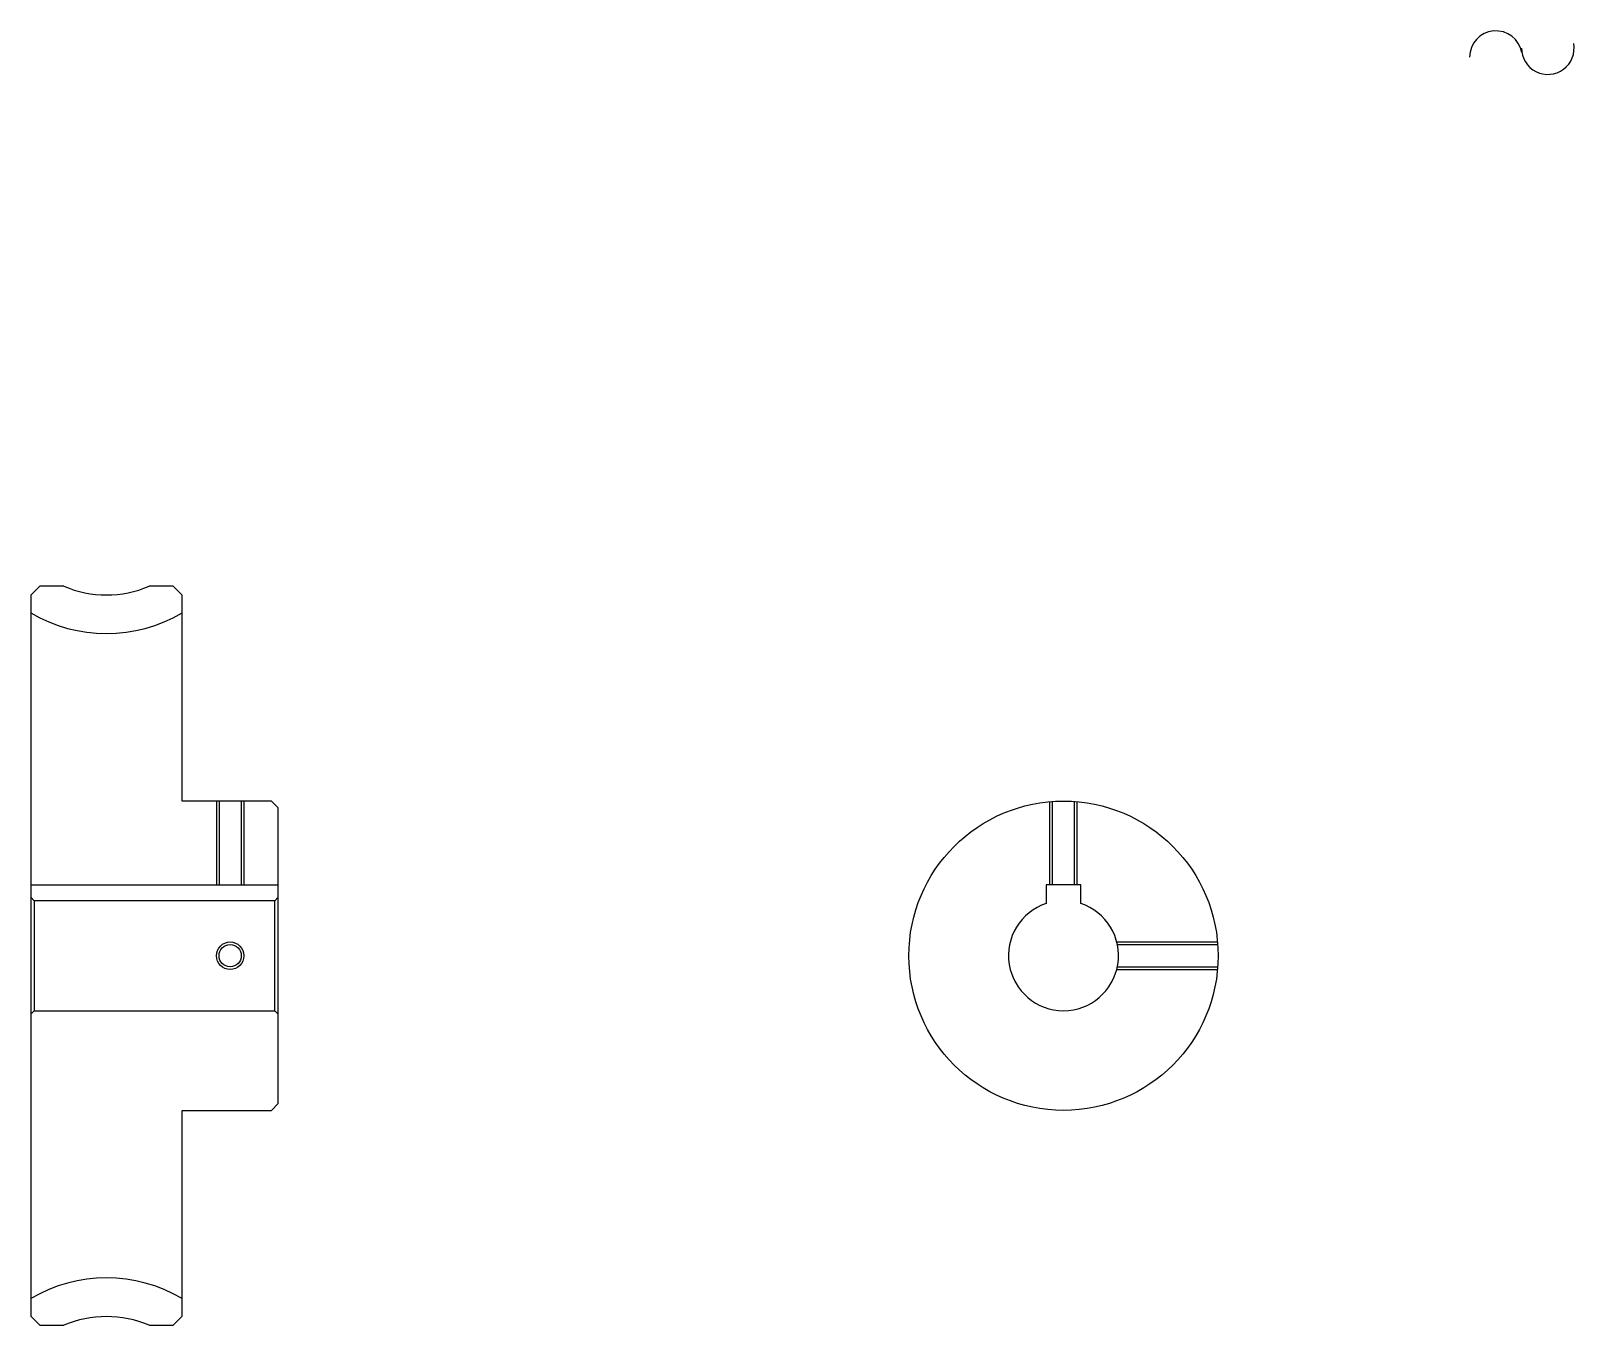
# Model space of a CAD drawing. Header units: metres. Extents: x 93 to 318, y 54 to 243.
import ezdxf

# ---------------------------------------------------------------- set-up
doc = ezdxf.new("R2010")
doc.units = ezdxf.units.M

msp = doc.modelspace()

# ---------------------------------------------------------------- linework, layer by layer
at = {"color": 4}
for p, q in [((93.219513, 118.45549), (129.219513, 118.45549)), ((129.219513, 116.655487), (128.719513, 116.155487)), ((93.219513, 99.655487), (93.719513, 100.155487)), ((129.219513, 99.655487), (128.719513, 100.155487))]:
    msp.add_line(p, q, dxfattribs=at)
for points in [[(98.019714, 161.905487), (94.530487, 161.905487), (93.219513, 160.594513), (93.219513, 99.655487)], [(115.219513, 130.655487), (115.219513, 160.594513), (113.908539, 161.905487), (110.419312, 161.905487)], [(115.219513, 85.655487), (128.219513, 85.655487), (129.219513, 86.655487), (129.219513, 129.655487), (128.219513, 130.655487), (115.219513, 130.655487)], [(120.219513, 130.655487), (120.219513, 118.45549)], [(120.59951, 130.655487), (120.59951, 118.45549)], [(123.839516, 130.655487), (123.839516, 118.45549)], [(124.219513, 130.655487), (124.219513, 118.45549)], [(241.487808, 118.45549), (241.487808, 130.566422)], [(241.867813, 118.45549), (241.867813, 130.597092)], [(245.107803, 118.45549), (245.107803, 130.597092)], [(245.487808, 118.45549), (245.487808, 130.566422)], [(245.987808, 115.754829), (245.987808, 118.45549), (240.987808, 118.45549), (240.987808, 115.754829)], [(93.219513, 116.655487), (93.719513, 116.155487), (93.719513, 100.155487), (128.719513, 100.155487), (128.719513, 116.155487), (93.719513, 116.155487)], [(251.23378, 110.155487), (265.898743, 110.155487)], [(251.322067, 109.77549), (265.929413, 109.77549)], [(251.23378, 106.155487), (265.898743, 106.155487)], [(251.322067, 106.535484), (265.929413, 106.535484)], [(93.219513, 99.655487), (93.219513, 55.716461), (94.530487, 54.405487), (98.019714, 54.405487)], [(110.419312, 54.405487), (113.908539, 54.405487), (115.219513, 55.716461), (115.219513, 85.655487)]]:
    msp.add_lwpolyline(points, dxfattribs=at)
for centre, radius in [((243.487808, 108.155487), 22.5), ((122.219513, 108.155487), 1.62)]:
    msp.add_circle(centre, radius, dxfattribs=at)
at = {"color": 7}
msp.add_circle((122.219513, 108.155487), 2, dxfattribs=at)
for centre, start, end in [((306.407776, 238.888702), 10, 180), ((313.960449, 240.220459), 180, 10)]:
    msp.add_arc(centre, 3.834604, start, end, dxfattribs=at)
at = {"color": 4}
for centre, radius, start, end in [((104.219513, 176.655487), 16, 247.20175188, 292.79824812), ((104.219513, 176.655487), 21.625, 239.42468485, 300.57531515), ((243.487808, 108.155487), 8, 108.20995733, 71.79004267), ((104.219513, 39.655487), 21.625, 59.42468485, 120.57531515), ((104.219513, 39.655487), 16, 67.20175188, 112.79824812)]:
    msp.add_arc(centre, radius, start, end, dxfattribs=at)

doc.saveas('drawing.dxf')
